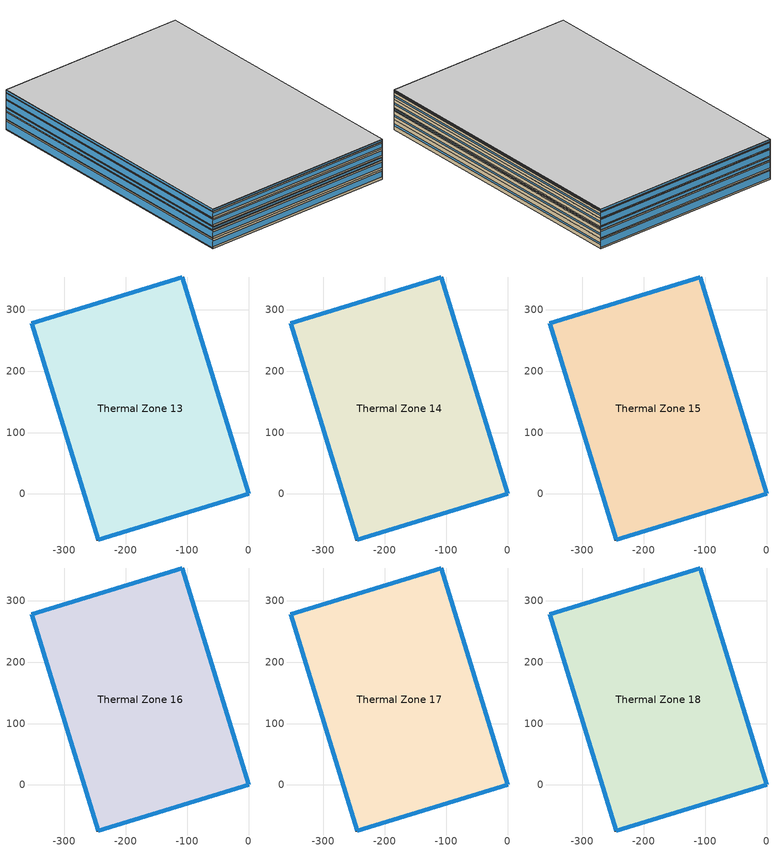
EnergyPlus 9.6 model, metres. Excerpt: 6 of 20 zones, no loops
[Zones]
Thermal Zone 13
 floor to Thermal Zone 12 (Interior Floor): 0,0 -245.13,-74.94 -353.18,278.46 -108.05,353.4 z84.73
 wall outside (Ext Wall): -353.18,278.46 -245.13,-74.94 0,0 -108.05,353.4 -353.18,278.46 z84.73:97.98
 window (Ext Window): -353.17,278.45 -245.13,-74.93 z86.39:96.32; 0,0.01 -108.04,353.39 z90.1:92.61; -245.12,-74.94 -0.01,0 z87.78:94.93; -108.06,353.4 -353.17,278.46 z86.72:95.99
Thermal Zone 14
 floor to Thermal Zone 13 (Interior Floor): 0,0 -245.13,-74.94 -353.18,278.46 -108.05,353.4 z97.98
 wall outside (Ext Wall): -353.18,278.46 -245.13,-74.94 0,0 -108.05,353.4 -353.18,278.46 z97.98:109.57
 window (Ext Window): -353.17,278.45 -245.13,-74.93 z99.43:108.12; 0,0.01 -108.04,353.39 z102.67:104.88; -245.12,-74.94 -0.01,0 z100.65:106.9; -108.06,353.4 -353.17,278.46 z99.72:107.83
Thermal Zone 15
 floor to Thermal Zone 14 (Interior Floor): 0,0 -245.13,-74.94 -353.18,278.46 -108.05,353.4 z109.57
 wall outside (Ext Wall): -353.18,278.46 -245.13,-74.94 0,0 -108.05,353.4 -353.18,278.46 z109.57:114.02
 window (Ext Window): -353.17,278.45 -245.13,-74.93 z110.13:113.46; 0,0.01 -108.04,353.39 z111.37:112.22; -245.12,-74.94 -0.01,0 z110.59:113; -108.06,353.4 -353.17,278.46 z110.24:113.35
Thermal Zone 16
 floor to Thermal Zone 15 (Interior Floor): 0,0 -245.13,-74.94 -353.18,278.46 -108.05,353.4 z114.02
 wall outside (Ext Wall): -353.18,278.46 -245.13,-74.94 0,0 -108.05,353.4 -353.18,278.46 z114.02:124.93
 window (Ext Window): -353.17,278.45 -245.13,-74.93 z115.38:123.57; 0,0.01 -108.04,353.39 z118.44:120.51; -245.12,-74.94 -0.01,0 z116.53:122.42; -108.06,353.4 -353.17,278.46 z115.66:123.29
Thermal Zone 17
 floor to Thermal Zone 16 (Interior Floor): 0,0 -245.13,-74.94 -353.18,278.46 -108.05,353.4 z124.93
 wall outside (Ext Wall): -353.18,278.46 -245.13,-74.94 0,0 -108.05,353.4 -353.18,278.46 z124.93:134.16
 window (Ext Window): -353.17,278.45 -245.13,-74.93 z126.08:133.01; 0,0.01 -108.04,353.39 z128.67:130.42; -245.12,-74.94 -0.01,0 z127.05:132.04; -108.06,353.4 -353.17,278.46 z126.31:132.78
Thermal Zone 18
 floor to Thermal Zone 17 (Interior Floor): 0,0 -245.13,-74.94 -353.18,278.46 -108.05,353.4 z134.16
 wall outside (Ext Wall): -353.18,278.46 -245.13,-74.94 0,0 -108.05,353.4 -353.18,278.46 z134.16:137.45
 window (Ext Window): -353.17,278.45 -245.13,-74.93 z134.57:137.04; 0,0.01 -108.04,353.39 z135.49:136.12; -245.12,-74.94 -0.01,0 z134.92:136.69; -108.06,353.4 -353.17,278.46 z134.65:136.96
 ceiling to Thermal Zone 19 (Interior Ceiling): -108.05,353.4 -353.18,278.46 -245.13,-74.94 0,0 z137.45
[Building]
Building 1: North Axis {deg}=-0
[Site:Location]
Washington Dc Dulles IntL Ar: Latitude {deg}=38.98; Longitude {deg}=-77.47; Time Zone {hr}=-5; Elevation {m}=82
[SizingPeriod:DesignDay] Month=7; Day of Month=21; Day Type=SummerDesignDay; Daily Dry-Bulb Temperature Range {deltaC}=14.4; Dry-Bulb Temperature Range Modifier Type=DefaultMultipliers; Barometric Pressure {Pa}=86790; Wind Speed {m/s}=5; Wind Direction {deg}=340; Rain Indicator=No; Snow Indicator=No; Daylight Saving Time Indicator=No; Solar Model Indicator=ASHRAETau; ASHRAE Clear Sky Optical Depth for Beam Irradiance (taub)=0.339; ASHRAE Clear Sky Optical Depth for Diffuse Irradiance (taud)=2.366; Begin Environment Reset Mode=FullResetAtBeginEnvironment
Name | Maximum Dry-Bulb Temperature {C} | Humidity Condition Type | Wetbulb or DewPoint at Maximum Dry-Bulb {C} | Enthalpy at Maximum Dry-Bulb {J/kg}
SALT-LAKE-CITY-IAP Ann Clg .4% Condns DB=>MWB | 36.5 | Wetbulb | 17.1
SALT-LAKE-CITY-IAP Ann Clg .4% Condns DP=>MDB | 22.5 | Dewpoint | 15.6
SALT-LAKE-CITY-IAP Ann Clg .4% Condns Enth=>MDB | 30.8 | Enthalpy |  | 59300
SALT-LAKE-CITY-IAP Ann Clg .4% Condns WB=>MDB | 31.2 | Wetbulb | 19
[Material] Thermal Absorptance=0.9
Name | Roughness | Thickness m | Conductivity W/m-K | Density kg/m3 | Specific Heat J/kg-K | Solar Absorptance | Visible Absorptance
wall concrete | MediumRough | 0.398 | 0.5 | 2243 | 837 | 0.65 | 0.65
Wall Insulation [37] | MediumRough | 0.0681 | 0.0432 | 91 | 837 | 0.5 | 0.5
F16 Acoustic tile | MediumSmooth | 0.0191 | 0.06 | 368 | 590 | 0.3 | 0.3
M11 100mm lightweight concrete | MediumRough | 0.1016 | 0.53 | 1280 | 840 | 0.5 | 0.5
[Material:AirGap]
F05 Ceiling air space resistance: Thermal Resistance m2-K/W=0.18
[WindowMaterial:SimpleGlazingSystem]
Window Material Simple Glazing System: U-Factor W/m2-K=1.51; Solar Heat Gain Coefficient=0.25
[Construction]
Ext Wall: wall concrete, Wall Insulation [37]
Ext Window: Window Material Simple Glazing System
Interior Ceiling: M11 100mm lightweight concrete, F05 Ceiling air space resistance, F16 Acoustic tile
Interior Floor: F16 Acoustic tile, F05 Ceiling air space resistance, M11 100mm lightweight concrete
[Zone]
Thermal Zone 13: 253, 0, 0, 84.73, , 1, , , , , , Yes
Thermal Zone 14: 253, 0, 0, 97.98, , 1, , , , , , Yes
Thermal Zone 15: 253, 0, 0, 109.57, , 1, , , , , , Yes
Thermal Zone 16: 253, 0, 0, 114.02, , 1, , , , , , Yes
Thermal Zone 17: 253, 0, 0, 124.93, , 1, , , , , , Yes
Thermal Zone 18: 253, 0, 0, 134.16, , 1, , , , , , Yes
